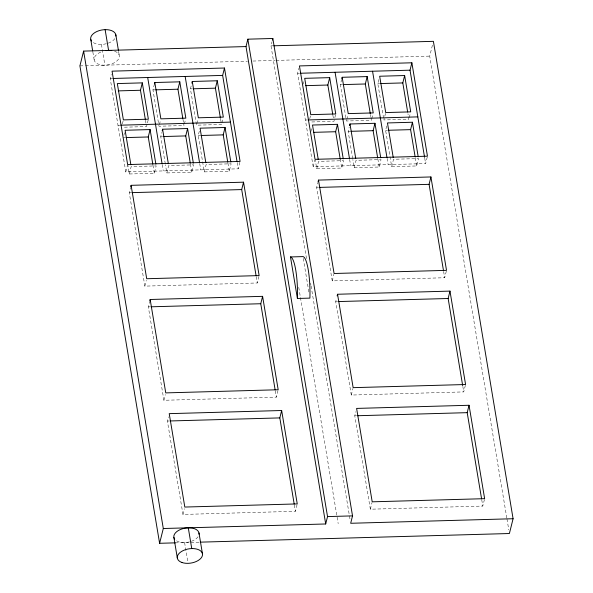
<?xml version="1.0" encoding="UTF-8"?>
<svg xmlns="http://www.w3.org/2000/svg" width="593" height="593" viewBox="0 0 593 593"><rect width="100%" height="100%" fill="white"/><g stroke="black" fill="none" stroke-linecap="round" stroke-linejoin="round"><path stroke-width="0.44" stroke-dasharray="2.96 2.22" d="M239.869 162.252L238.23 168.82L125.798 171.963L110.209 78.558L111.232 74.451M122.358 123.996L123.181 120.713M123.893 135.197L124.5 132.736M125.798 171.963L127.436 165.388M129.341 173.986L131.179 166.596L156.167 165.899L154.321 173.289L129.341 173.986L127.821 164.906M158.413 122.603L152.957 89.914L154.187 84.984M258.926 276.412L257.288 282.98L144.855 286.123L129.267 192.718L130.497 187.788M148.168 120.016L146.53 126.583L122.469 127.258M159.428 124.597L160.451 120.49M165.299 163.861L160.755 136.612L161.778 132.513M166.818 172.941L168.657 165.551L193.644 164.854L191.798 172.244L166.818 172.941L165.454 164.765M220.574 119.045L221.486 124.493L196.498 125.19L190.435 88.868L191.457 84.762M184.416 123.9L185.646 118.971M144.855 286.123L146.293 280.37M277.984 390.572L276.345 397.14L163.913 400.282L148.324 306.877L149.555 301.948M196.906 123.552L198.136 118.622M204.296 171.896L206.134 164.506L231.122 163.801L229.276 171.192L204.296 171.896L198.232 135.567L199.456 130.638M221.893 122.847L222.916 118.741M163.913 400.282L165.351 394.538M297.041 504.732L295.403 511.307L182.97 514.442L167.382 421.037L168.405 416.931M306.492 258.555L270.986 45.869L272.017 41.762M182.97 514.442L184.401 508.698M427.256 157.012L425.618 163.586L313.186 166.722L297.597 73.317L298.828 68.395M303.275 84.08L303.89 81.619M309.746 118.763L310.569 115.479M310.865 131.609L311.888 127.502M313.186 166.722L314.824 160.154M316.729 168.753L318.567 161.363L343.555 160.666L341.709 168.056L316.729 168.753L315.209 159.673M370.936 117.577L371.388 120.305L346.408 121.002L340.345 84.68L341.575 79.751M446.314 271.179L444.676 277.746L332.243 280.889L316.655 187.484L317.885 182.555M335.549 114.783L333.918 121.35L309.857 122.025M346.816 119.363L347.839 115.257M352.687 158.627L348.143 131.379L349.166 127.273M354.206 167.708L356.045 160.318L381.032 159.613L379.186 167.011L354.206 167.708L352.842 159.532M383.582 118.14L377.823 83.635L378.845 79.529M371.804 118.659L372.827 114.553M332.243 280.889L333.881 274.314M465.372 385.339L463.733 391.906L351.301 395.049L335.712 301.644L336.527 298.361M385.524 113.389L383.886 119.956L408.866 119.26L407.962 113.812M391.684 166.655L393.522 159.265L418.51 158.568L416.664 165.958L391.684 166.655L385.62 130.334L386.844 125.405M409.281 117.614L410.504 112.685M506.807 518L429.703 56.113L432.742 43.941M351.301 395.049L352.939 388.482M484.429 499.499L482.791 506.074L370.358 509.209L354.77 415.804L355.793 411.698M370.358 509.209L371.996 502.642M270.986 45.869L272.832 45.817M79.914 65.89L84.54 65.756M85.466 65.734L247.407 61.205M252.959 61.049L275.167 60.434M276.093 60.404L429.703 56.113M110.209 78.558L112.04 78.506M297.597 73.317L299.428 73.265M152.957 89.914L154.81 89.862M190.435 88.868L192.288 88.817M340.345 84.68L342.191 84.629M377.823 83.635L379.668 83.583M118.007 125.256L119.83 125.205M305.395 120.023L307.218 119.971M123.277 137.665L125.123 137.613M160.755 136.612L162.601 136.56M198.232 135.567L200.078 135.515M348.143 131.379L349.989 131.327M385.62 130.334L387.466 130.282M129.267 192.718L131.112 192.666M316.655 187.484L318.493 187.432M148.324 306.877L150.162 306.826M335.712 301.644L337.55 301.592M167.382 421.037L169.22 420.986M354.77 415.804L356.608 415.752M175.343 542.854L199.396 542.18M506.963 518.912L508.787 529.868M424.721 158.198L425.618 163.586M443.616 271.401L444.676 277.746M462.829 386.466L463.733 391.906M481.731 499.721L482.791 506.074M415.3 157.79L416.664 165.958M387.096 158.346L388.141 164.632M370.484 114.857L370.788 116.673M377.823 158.835L379.186 167.011M349.618 159.391L350.663 165.677M332.851 114.998L333.614 119.534M340.197 158.976L341.709 168.056M310.606 283.202L310.91 285.025M311.066 285.945L349.307 515.058M349.462 515.969L350.226 520.535M303.268 258.407L309.146 293.602M298.746 287.316L338.188 523.626M237.185 162.534L238.23 168.82M256.228 276.635L257.288 282.98M275.285 390.794L276.345 397.14M294.343 504.954L295.403 511.307M227.912 163.023L229.276 171.192M199.708 163.579L200.753 169.865M182.94 119.186L183.4 121.906M183.548 122.818L184.008 125.538L159.02 126.235L158.568 123.514M190.435 164.068L191.798 172.244M162.23 164.624L163.275 170.91M145.463 120.231L146.226 124.767M152.957 165.113L154.321 173.289M118.689 51.939L119.289 55.549M101.44 44.431L104.902 65.186M184.593 542.595L187.759 561.549M92.842 51.925L94.198 60.049M198.025 536.776A12.749 7.19 -9.5 0 1 191.087 541.431M189.515 541.898A12.749 7.19 -9.5 0 1 176.299 540.675M114.59 51.22A12.749 7.19 -9.5 0 1 115.331 62.154A12.749 7.19 -9.5 0 1 96.288 63.051A12.749 7.19 -9.5 0 1 101.336 51.843M114.872 38.619A12.749 7.19 -9.5 0 1 107.926 43.267M106.355 43.734A12.749 7.19 -9.5 0 1 93.145 42.511"/><path stroke-width="0.89" d="M273.758 45.794L433.394 41.332L513.086 518.734L350.678 523.278L352.524 515.88L272.832 38.478L247.844 39.175L246.006 46.565L83.606 51.102L79.914 65.89L159.606 543.292L175.343 542.854M145.315 119.319L140.467 90.262L142.305 82.872L117.325 83.569L123.388 119.89L148.369 119.193L142.305 82.872M154.388 84.162L154.803 82.523L179.783 81.827L185.846 118.148L160.866 118.845L154.803 82.523M130.697 186.965L131.105 185.327L243.538 182.184L259.134 275.589L146.701 278.732L131.105 185.327M152.809 164.209L148.257 136.968L150.103 129.571L125.116 130.275L130.875 164.78M162.185 130.868L162.593 129.222L187.581 128.525L193.34 163.038M182.792 118.274L177.944 89.217L179.783 81.827M191.865 83.116L192.273 81.478L217.26 80.774L223.324 117.103L198.336 117.799L192.273 81.478M190.286 163.164L185.735 135.916L187.581 128.525M149.755 301.133L150.162 299.487L262.595 296.344L278.191 389.749L165.758 392.892L150.162 299.487M220.418 118.133L215.422 88.172L217.26 80.774M237.037 161.637L222.642 75.415L224.488 68.025L112.055 71.16L127.643 164.572L240.076 161.429L224.488 68.025M227.764 162.111L223.213 134.87L225.058 127.48L200.071 128.177L205.83 162.69M272.424 40.124L272.832 38.478M256.08 275.723L241.699 189.575L243.538 182.184M159.606 543.292L163.297 528.511L83.606 51.102M275.137 389.89L260.757 303.735L262.595 296.344M332.703 114.086L327.847 85.029L329.693 77.639L304.706 78.335L310.769 114.657L335.757 113.96L329.693 77.639M341.776 78.928L342.183 77.29L367.171 76.586L373.234 112.915L348.247 113.611L342.183 77.29M318.085 181.732L318.493 180.094L430.926 176.951L446.522 270.356L334.089 273.499L318.493 180.094M340.197 158.976L335.645 131.728L337.491 124.337L312.504 125.034L318.263 159.547M349.574 125.634L349.981 123.989L374.969 123.292L380.728 157.797M294.195 504.05L279.814 417.902L281.653 410.512L169.22 413.647L184.816 507.052L297.249 503.917L281.653 410.512M370.329 113.945L365.325 83.984L367.171 76.586M377.674 157.923L373.123 130.682L374.969 123.292M337.143 295.892L337.55 294.254L449.983 291.111L465.579 384.516L353.146 387.659L337.55 294.254M407.658 111.995L402.803 82.931L404.648 75.541L379.661 76.238L385.724 112.566L410.712 111.869L404.648 75.541M424.573 157.301L410.03 70.182L411.868 62.791L299.443 65.927L315.031 159.332L427.464 156.196L411.868 62.791M415.152 156.878L410.601 129.637L412.446 122.247L387.459 122.944L393.218 157.449M163.297 528.511L325.698 523.975L327.536 516.585L247.844 39.175M443.468 270.49L429.087 184.341L430.926 176.951M462.673 385.561L448.145 298.501L449.983 291.111M481.583 498.817L467.202 412.661L469.041 405.271L356.608 408.414L372.204 501.819L484.637 498.676L469.041 405.271M513.086 518.734L509.394 533.522L200.323 542.15M112.952 78.476L222.642 75.415M300.34 73.243L410.03 70.182M118.252 90.885L140.467 90.262M155.729 89.832L177.944 89.217M193.207 88.787L215.422 88.172M305.64 85.651L327.847 85.029M343.117 84.599L365.325 83.984M380.595 83.554L402.803 82.931M120.75 125.182L230.44 122.114M308.138 119.949L417.828 116.88M126.05 137.583L148.257 136.968M163.527 136.538L185.735 135.916M201.005 135.493L223.213 134.87M313.438 132.35L335.645 131.728M350.915 131.305L373.123 130.682M388.393 130.26L410.601 129.637M132.031 192.636L241.699 189.575M319.419 187.403L429.087 184.341M290.474 256.947L302.964 256.599A31.866 6.264 88.4 0 1 309.894 298.116L297.404 298.464A31.866 6.264 88.4 0 0 290.474 256.947L297.404 298.464M151.089 306.803L260.757 303.735M338.477 301.563L448.145 298.501M170.147 420.963L279.814 417.902M357.535 415.73L467.202 412.661M327.536 516.585L352.524 515.88M412.446 122.247L418.206 156.752M372.552 71.227L386.947 157.449M349.981 123.989L355.741 158.501M335.075 72.272L349.47 158.494M337.491 124.337L343.251 158.85M246.006 46.565L325.698 523.975M225.058 127.48L230.818 161.985M185.164 76.46L199.559 162.682M162.593 129.222L168.353 163.735M147.687 77.505L162.082 163.727M150.103 129.571L155.863 164.083M115.82 34.794L118.533 51.035M198.981 532.951L202.443 553.706M105.124 29.65L108.586 50.405M188.278 527.814L191.747 548.569M90.736 39.294L92.693 51.02M173.89 537.451L177.359 558.206M174.698 539.2A12.749 7.19 -9.5 0 1 184.438 528.259A12.749 7.19 -9.5 0 1 199.04 534.211M106.11 50.62A12.749 7.19 -9.5 0 1 111.758 50.568M91.537 41.036A12.749 7.19 -9.5 0 1 101.284 30.095A12.749 7.19 -9.5 0 1 115.887 36.054M182.058 562.535A12.749 7.19 -9.5 0 0 202.391 555.611A12.749 7.19 -9.5 0 0 185.253 549.733A12.749 7.19 -9.5 0 0 182.058 562.535"/></g></svg>
